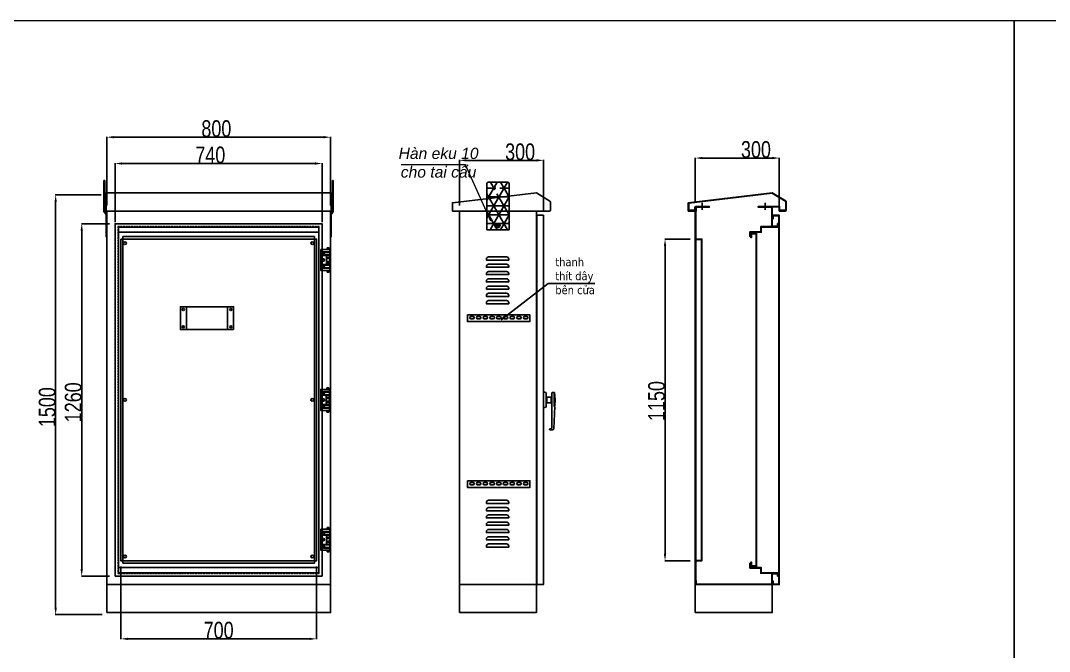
# Model space of a CAD drawing. Header units: inches. Extents: x 21 to 136330, y 8 to 58290.
# Drawn here: x 29515 to 33193, y 13659 to 15914 of the extents above; entities that cross this region are included whole.
import ezdxf
from ezdxf.enums import TextEntityAlignment as Align

# ---------------------------------------------------------------- set-up
doc = ezdxf.new("R2010")
doc.units = ezdxf.units.IN
doc.header["$MEASUREMENT"] = 0
doc.linetypes.add('EPL_DASH', pattern=[1, 0.5, -0.5])
doc.linetypes.add('HIDDEN', pattern=[9.525, 6.35, -3.175])
for name, color, linetype, lineweight in [('0 TĂNG CỨNG', 7, 'Continuous', 15), ('@.0.DM. NÉT ĐỨT', 8, 'HIDDEN', 9), ('ME-DIM', 8, 'Continuous', 13)]:
    doc.layers.add(name, color=color, linetype=linetype, lineweight=lineweight)
for name, color, linetype, transparency in [('@.0.DM. KÍCH THƯỚC', 8, 'Continuous', 0.2), ('@.0.DM. KÍCH THƯỚC @ 1', 8, 'Continuous', 0.2), ('@.DM. KÍCH THƯỚC', 8, 'Continuous', 0.2), ('@.DM. KÍCH THƯỚC @ 1', 8, 'Continuous', 0.2)]:
    doc.layers.add(name, color=color, linetype=linetype, transparency=transparency)
for name, color, linetype in [('@.0.DM. NÉT CHÍNH', 7, 'Continuous'), ('DIM', 96, 'Continuous'), ('equipments-cont.', 140, 'Continuous'), ('Text', 4, 'Continuous')]:
    doc.layers.add(name, color=color, linetype=linetype)
doc.styles.add('ARIAL', font='arial.ttf')
doc.styles.add('Note Text (ISO)', font='tahoma.ttf')
doc.styles.add('roman', font='roman.shx', dxfattribs={"width": 0.8})
doc.styles.add('Tahoma (Input Text)', font='tahoma.ttf')
doc.styles.add('TEXT-ELECTRICAL', font='')
doc.styles.get('TEXT-ELECTRICAL').set_extended_font_data('.VnArial NarrowH')
doc.dimstyles.new('Kích thước Duy Mạnh', dxfattribs={"dimtxt": 30, "dimasz": 25, "dimexe": 1.25, "dimexo": 20, "dimtad": 1, "dimdec": 1, "dimtxsty": 'roman', "dimcen": 2.5, "dimclrd": 8, "dimclre": 8, "dimclrt": 2, "dimadec": 0, "dimazin": 0, "dimtfac": 1, "dimtdec": 1, "dimtix": 1, "dimtmove": 0, "dimatfit": 3, "dimfxl": 1, "dimtfillclr": 1, "dimarcsym": 0})
doc.dimstyles.new('ME DIM 1-20', dxfattribs={"dimscale": 20, "dimtxt": 2, "dimasz": 1, "dimexe": 0.5, "dimexo": 0.5, "dimgap": 0.5, "dimtad": 1, "dimdec": 0, "dimzin": 0, "dimdsep": 46, "dimtxsty": 'TEXT-ELECTRICAL', "dimblk": 'OBLIQUE', "dimcen": 0, "dimdle": 0.5, "dimclrd": 256, "dimclre": 256, "dimclrt": 256, "dimadec": 0, "dimazin": 0, "dimtfac": 1, "dimtdec": 0, "dimtix": 1, "dimtofl": 0, "dimtmove": 0, "dimatfit": 3, "dimfxl": 1, "dimtolj": 1, "dimtzin": 0, "dimlwd": -1, "dimlwe": -1, "dimarcsym": 0})

# ---------------------------------------------------------------- blocks, each defined once
blk = doc.blocks.new('KHUNG KT1')
at = {"color": 7}
blk.add_lwpolyline([(0, 0), (7128, 0), (7128, -5040), (0, -5040)], close=True, dxfattribs=at)
at = {"color": 1, "style": 'Tahoma (Input Text)', "flags": 8}
for tag, p in [('#01', (328.9, -4851.1)), ('#03', (1514.7, -4846.3)), ('#05', (2819, -4851.1)), ('#07', (4424, -4851.1)), ('#09', (5172.9, -4851.1)), ('#02', (189.8, -4995.1)), ('#04', (1755.3, -4995.1)), ('#06', (2727.8, -4995.1)), ('#08', (4382.7, -4995.1)), ('#10', (5172.9, -4995.1))]:
    blk.add_attdef(tag, p, '', height=60, dxfattribs=at)
blk.add_attdef('#11', text='', height=60, dxfattribs=at).set_placement((6996, -4961.6), align=Align.CENTER)
at = {"layer": '0 TĂNG CỨNG', "color": 1, "style": 'ARIAL'}
blk.add_attdef('#12', (852.8, -4987.6), '', height=60, dxfattribs=at)
blk = doc.blocks.new('*D1219')
at = {"layer": '@.DM. KÍCH THƯỚC', "color": 8, "lineweight": -2, "transparency": 16777216}
for p, q in [((29832.8, 15188), (29731.9, 15188)), ((29832.8, 13928.2), (29731.9, 13928.2))]:
    blk.add_line(p, q, dxfattribs=at)
at = {"layer": '@.DM. KÍCH THƯỚC', "lineweight": -2, "transparency": 16777216}
blk.add_line((29733.1, 13953.2), (29733.1, 15163), dxfattribs=at)
at = {"layer": '@.DM. KÍCH THƯỚC', "transparency": 16777216}
for points in [[(29729, 15163), (29737.3, 15163), (29733.1, 15188)], [(29729, 13953.2), (29737.3, 13953.2), (29733.1, 13928.2)]]:
    blk.add_solid(points, dxfattribs=at)
at = {"layer": 'Defpoints', "color": 0, "transparency": 16777216}
for p in [(29733.1, 15188), (29852.8, 15188), (29852.8, 13928.2)]:
    blk.add_point(p, dxfattribs=at)
at = {"layer": '@.DM. KÍCH THƯỚC', "color": 2, "transparency": 16777216, "insert": (29672.5, 14478.1), "char_height": 60, "attachment_point": 1, "rotation": 90, "style": 'roman'}
blk.add_mtext('1260', dxfattribs=at)
blk = doc.blocks.new('*D1220')
at = {"layer": '@.DM. KÍCH THƯỚC', "color": 8, "lineweight": -2, "transparency": 16777216}
for p, q in [((29852.8, 15193.1), (29852.8, 15404.3)), ((30592.7, 15193.1), (30592.7, 15404.3))]:
    blk.add_line(p, q, dxfattribs=at)
at = {"layer": '@.DM. KÍCH THƯỚC', "lineweight": -2, "transparency": 16777216}
blk.add_line((29877.8, 15403.1), (30567.7, 15403.1), dxfattribs=at)
at = {"layer": '@.DM. KÍCH THƯỚC', "transparency": 16777216}
for points in [[(29877.8, 15407.2), (29877.8, 15398.9), (29852.8, 15403.1)], [(30567.7, 15407.2), (30567.7, 15398.9), (30592.7, 15403.1)]]:
    blk.add_solid(points, dxfattribs=at)
at = {"layer": 'Defpoints', "color": 0, "transparency": 16777216}
for p in [(30592.7, 15403.1), (29852.8, 15173.1), (30592.7, 15173.1)]:
    blk.add_point(p, dxfattribs=at)
at = {"layer": '@.DM. KÍCH THƯỚC', "color": 2, "transparency": 16777216, "insert": (30139.4, 15463.7), "char_height": 60, "attachment_point": 1, "style": 'roman'}
blk.add_mtext('740', dxfattribs=at)
blk = doc.blocks.new('*D1224')
at = {"layer": '@.DM. KÍCH THƯỚC', "color": 8, "lineweight": -2, "transparency": 16777216}
for p, q in [((29803.3, 15290.6), (29638.8, 15290.6)), ((29805.8, 13790.8), (29638.8, 13790.8))]:
    blk.add_line(p, q, dxfattribs=at)
at = {"layer": '@.DM. KÍCH THƯỚC', "lineweight": -2, "transparency": 16777216}
blk.add_line((29640, 15265.6), (29640, 13815.8), dxfattribs=at)
at = {"layer": '@.DM. KÍCH THƯỚC', "transparency": 16777216}
for points in [[(29635.8, 15265.6), (29644.2, 15265.6), (29640, 15290.6)], [(29635.8, 13815.8), (29644.2, 13815.8), (29640, 13790.8)]]:
    blk.add_solid(points, dxfattribs=at)
at = {"layer": 'Defpoints', "color": 0, "transparency": 16777216}
for p in [(29823.3, 15290.6), (29640, 13790.8), (29825.8, 13790.8)]:
    blk.add_point(p, dxfattribs=at)
at = {"layer": '@.DM. KÍCH THƯỚC', "color": 2, "transparency": 16777216, "insert": (29579.4, 14460.7), "char_height": 60, "attachment_point": 1, "rotation": 90, "style": 'roman'}
blk.add_mtext('1500', dxfattribs=at)
blk = doc.blocks.new('*D1225')
at = {"layer": '@.DM. KÍCH THƯỚC', "color": 8, "lineweight": -2, "transparency": 16777216}
for p, q in [((29822.8, 15253), (29822.8, 15498.5)), ((30622.8, 15253), (30622.8, 15498.5))]:
    blk.add_line(p, q, dxfattribs=at)
at = {"layer": '@.DM. KÍCH THƯỚC', "lineweight": -2, "transparency": 16777216}
blk.add_line((29847.8, 15497.2), (30597.8, 15497.2), dxfattribs=at)
at = {"layer": '@.DM. KÍCH THƯỚC', "transparency": 16777216}
for points in [[(29847.8, 15501.4), (29847.8, 15493), (29822.8, 15497.2)], [(30597.8, 15501.4), (30597.8, 15493), (30622.8, 15497.2)]]:
    blk.add_solid(points, dxfattribs=at)
at = {"layer": 'Defpoints', "color": 0, "transparency": 16777216}
for p in [(30622.8, 15497.2), (29822.8, 15233), (30622.8, 15233)]:
    blk.add_point(p, dxfattribs=at)
at = {"layer": '@.DM. KÍCH THƯỚC', "color": 2, "transparency": 16777216, "insert": (30161, 15557.8), "char_height": 60, "attachment_point": 1, "style": 'roman'}
blk.add_mtext('800', dxfattribs=at)
blk = doc.blocks.new('*D1226')
at = {"layer": '@.DM. KÍCH THƯỚC', "color": 8, "lineweight": -2, "transparency": 16777216}
for p, q in [((31908.6, 15133.1), (31817.7, 15133.1)), ((31908.6, 13983.1), (31817.7, 13983.1))]:
    blk.add_line(p, q, dxfattribs=at)
at = {"layer": '@.DM. KÍCH THƯỚC', "lineweight": -2, "transparency": 16777216}
blk.add_line((31818.9, 15108.1), (31818.9, 14008.1), dxfattribs=at)
at = {"layer": '@.DM. KÍCH THƯỚC', "transparency": 16777216}
for points in [[(31814.7, 15108.1), (31823.1, 15108.1), (31818.9, 15133.1)], [(31814.7, 14008.1), (31823.1, 14008.1), (31818.9, 13983.1)]]:
    blk.add_solid(points, dxfattribs=at)
at = {"layer": 'Defpoints', "color": 0, "transparency": 16777216}
for p in [(31928.6, 15133.1), (31818.9, 13983.1), (31928.6, 13983.1)]:
    blk.add_point(p, dxfattribs=at)
at = {"layer": '@.DM. KÍCH THƯỚC', "color": 2, "transparency": 16777216, "insert": (31758.3, 14482.7), "char_height": 60, "attachment_point": 1, "rotation": 90, "style": 'roman'}
blk.add_mtext('1150', dxfattribs=at)
blk = doc.blocks.new('*D1227')
at = {"layer": '@.DM. KÍCH THƯỚC', "color": 8, "lineweight": -2, "transparency": 16777216}
for p, q in [((31927.1, 15266.6), (31927.1, 15423.9)), ((32227.1, 15235.1), (32227.1, 15423.9))]:
    blk.add_line(p, q, dxfattribs=at)
at = {"layer": '@.DM. KÍCH THƯỚC', "lineweight": -2, "transparency": 16777216}
blk.add_line((31952.1, 15422.6), (32202.1, 15422.6), dxfattribs=at)
at = {"layer": '@.DM. KÍCH THƯỚC', "transparency": 16777216}
for points in [[(31952.1, 15426.8), (31952.1, 15418.4), (31927.1, 15422.6)], [(32202.1, 15426.8), (32202.1, 15418.4), (32227.1, 15422.6)]]:
    blk.add_solid(points, dxfattribs=at)
at = {"layer": 'Defpoints', "color": 0, "transparency": 16777216}
for p in [(32227.1, 15422.6), (31927.1, 15246.6), (32227.1, 15215.1)]:
    blk.add_point(p, dxfattribs=at)
at = {"layer": '@.DM. KÍCH THƯỚC', "color": 2, "transparency": 16777216, "insert": (32090.4, 15483.2), "char_height": 60, "attachment_point": 1, "style": 'roman'}
blk.add_mtext('300', dxfattribs=at)
blk = doc.blocks.new('*D1228')
at = {"layer": '@.DM. KÍCH THƯỚC', "color": 8, "lineweight": -2, "transparency": 16777216}
for p, q in [((31083.8, 15253.1), (31083.8, 15415.7)), ((31383.8, 15235.1), (31383.8, 15415.7))]:
    blk.add_line(p, q, dxfattribs=at)
at = {"layer": '@.DM. KÍCH THƯỚC', "lineweight": -2, "transparency": 16777216}
blk.add_line((31108.8, 15414.4), (31358.8, 15414.4), dxfattribs=at)
at = {"layer": '@.DM. KÍCH THƯỚC', "transparency": 16777216}
for points in [[(31108.8, 15418.6), (31108.8, 15410.2), (31083.8, 15414.4)], [(31358.8, 15418.6), (31358.8, 15410.2), (31383.8, 15414.4)]]:
    blk.add_solid(points, dxfattribs=at)
at = {"layer": 'Defpoints', "color": 0, "transparency": 16777216}
for p in [(31383.8, 15414.4), (31083.8, 15233.1), (31383.8, 15215.1)]:
    blk.add_point(p, dxfattribs=at)
at = {"layer": '@.DM. KÍCH THƯỚC', "color": 2, "transparency": 16777216, "insert": (31247.1, 15475), "char_height": 60, "attachment_point": 1, "style": 'roman'}
blk.add_mtext('300', dxfattribs=at)
blk = doc.blocks.new('*D1258')
at = {"layer": '@.DM. KÍCH THƯỚC', "color": 8, "lineweight": -2, "transparency": 16777216}
for p, q in [((29872.8, 13963.1), (29872.8, 13702.7)), ((30572.8, 13963.1), (30572.8, 13702.7))]:
    blk.add_line(p, q, dxfattribs=at)
at = {"layer": '@.DM. KÍCH THƯỚC', "lineweight": -2, "transparency": 16777216}
blk.add_line((29897.8, 13704), (30547.8, 13704), dxfattribs=at)
at = {"layer": '@.DM. KÍCH THƯỚC', "transparency": 16777216}
for points in [[(29897.8, 13708.1), (29897.8, 13699.8), (29872.8, 13704)], [(30547.8, 13708.1), (30547.8, 13699.8), (30572.8, 13704)]]:
    blk.add_solid(points, dxfattribs=at)
at = {"layer": 'Defpoints', "color": 0, "transparency": 16777216}
for p in [(29872.8, 13983.1), (30572.8, 13983.1), (30572.8, 13704)]:
    blk.add_point(p, dxfattribs=at)
at = {"layer": '@.DM. KÍCH THƯỚC', "color": 2, "transparency": 16777216, "insert": (30222.8, 13734.6), "char_height": 60, "attachment_point": 5, "style": 'roman'}
blk.add_mtext('700', dxfattribs=at)
blk = doc.blocks.new('HL011-1-6')
at = {"color": 8}
for p, q in [((29.5, 81), (22.5, 81)), ((22.5, 81), (22.5, 78)), ((23.5, 78), (22.5, 78)), ((23.5, 75), (22.5, 75)), ((23.5, 75), (23.5, 78)), ((29.5, 78), (28.5, 78)), ((28.5, 75), (28.5, 78)), ((28.5, 75), (29.5, 75)), ((29.5, 78), (29.5, 81)), ((11, 56), (11, 54)), ((11, 56), (32, 56)), ((20, 54), (20, 21)), ((20, 47), (32, 47)), ((32, 42.5), (20, 42.5)), ((22.5, 56), (22.5, 54)), ((23.1, 47), (24, 44)), ((24, 44), (28, 44)), ((28.9, 47), (28, 44)), ((29.5, 54), (29.5, 56)), ((11, 21), (11, 19)), ((11, 19), (32, 19)), ((32, 32.5), (20, 32.5)), ((20, 28), (32, 28)), ((22.5, 19), (22.5, 21)), ((23.5, 0), (22.5, 0)), ((23.1, 28), (24, 31)), ((23.5, 0), (23.5, -3)), ((24, 31), (28, 31)), ((28.9, 28), (28, 31)), ((28.5, 0), (28.5, -3)), ((28.5, 0), (29.5, 0)), ((29.5, 21), (29.5, 19)), ((22.5, -6), (22.5, -3)), ((23.5, -3), (22.5, -3)), ((29.5, -6), (22.5, -6)), ((29.5, -3), (28.5, -3)), ((29.5, -3), (29.5, -6))]:
    blk.add_line(p, q, dxfattribs=at)
for points in [[(32, 19), (32, 0), (0, 0), (0, 75), (32, 75), (32, 56)], [(32, 28), (32, 21), (3, 21), (3, 54), (32, 54), (32, 47)], [(32, 42.5), (32, 32.5)]]:
    blk.add_lwpolyline(points, dxfattribs=at)
for points in [[(10, 67), (32, 67), (32, 65), (10, 65)], [(10, 8), (32, 8), (32, 10), (10, 10)]]:
    blk.add_lwpolyline(points, close=True, dxfattribs=at)
for centre in [(5.5, 62.5), (5.5, 37.5), (5.5, 12.5)]:
    blk.add_circle(centre, 3, dxfattribs=at)
blk = doc.blocks.new('Tai cau - 1')
h = blk.add_hatch(color=8)
h.paths.add_polyline_path([(-7.5, 200), (-10, 200), (-10, 182.5), (-7.5, 182.5)])
h.paths.add_polyline_path([(-7.5, 157.5), (-10, 157.5), (-10, 89.6), (-2.5, 79.6), (-2.5, 0), (0, 0), (0, 80), (-7.5, 90.4)])
at = {"color": 8}
for p, q in [((-10, 200), (-7.5, 200)), ((-10, 89.6), (-10, 200)), ((-7.5, 200), (-7.5, 90.4)), ((-2.5, 79.6), (-10, 89.6))]:
    blk.add_line(p, q, dxfattribs=at)
at = {"color": 2}
blk.add_lwpolyline([(-10, 182.5), (-7.5, 182.5), (-7.5, 157.5), (-10, 157.5)], close=True, dxfattribs=at)
at = {"color": 8}
blk.add_lwpolyline([(-7.5, 90.4), (0, 80), (0, 0), (-2.5, 0), (-2.5, 79.6)], dxfattribs=at)
blk = doc.blocks.new('TV-HTS4')
at = {"layer": 'equipments-cont.'}
for p, q in [((12, 10), (10, 12)), ((12, 10), (28, 10)), ((12, 10), (12, -10)), ((28, 10), (30, 12)), ((28, 10), (28, -10)), ((40, 26.4), (32, 26.4)), ((39, -21), (39, 26.4)), ((42, 0), (40, 26.4)), ((42, 0), (41.1, -21)), ((12, -10), (10, -12)), ((12, -10), (28, -10)), ((28, -10), (30, -12)), ((40.9, -24), (37.1, -102.1)), ((39, -23.5), (39, -21)), ((40.4, -23.5), (39, -23.5)), ((40.6, -21.5), (39.5, -21.5)), ((22.5, -104.3), (22.5, -106)), ((28, -102.4), (23.3, -103.3)), ((32.1, -107), (23.5, -107))]:
    blk.add_line(p, q, dxfattribs=at)
blk.add_lwpolyline([(0, 28.5), (8.5, 26.4, -0.344151), (10, 24.4), (10, -24.4, -0.344151), (8.5, -26.4), (0, -28.5)], format="xyb", close=True, dxfattribs=at)
blk.add_lwpolyline([(30, 24.4), (30, -100)], dxfattribs=at)
for centre, radius, start, end in [((32, 24.4), 2, 90, 180), ((39.5, -21), 0.5, 180, 270), ((40.4, -24), 0.5, 357.4899, 90), ((40.6, -21), 0.5, 270, 357.4899), ((23.5, -104.3), 1, 101.3099, 180), ((23.5, -106), 1, 180, 270), ((27.5, -100), 2.5, 281.3099, 0), ((32.1, -102), 5, 270, 358.5193)]:
    blk.add_arc(centre, radius, start, end, dxfattribs=at)
blk = doc.blocks.new('bl10')
h = blk.add_hatch()
h.set_pattern_fill('ANGLE', color=256, scale=0.5, style=0)
h.set_pattern_definition([(0, (-95209.8878, -16108.5042), (0, 3.4925), [2.54, -0.9525]), (90, (-95209.8878, -16108.5042), (-3.4925, 2e-16), [2.54, -0.9525])])
edge = h.paths.add_edge_path(flags=16)
edge.add_arc((0, 7.4), 5, 0, 360)
h.paths.add_polyline_path([(-4.2, 14.7), (-8.5, 7.4), (-4.2, 0), (4.2, 0), (8.5, 7.4), (4.2, 14.7)])
h = blk.add_hatch()
h.set_pattern_fill('DOTS', color=256, style=0)
h.set_pattern_definition([(0, (-95209.8878, -16108.5042), (0.79375, 1.5875), [0, -1.5875])])
edge = h.paths.add_edge_path()
edge.add_arc((0, 7.4), 5, 0, 360)
at = {"color": 252}
for p, q in [((-0.5, 7.4), (0.5, 7.4)), ((0, 6.9), (0, 7.9))]:
    blk.add_line(p, q, dxfattribs=at)
blk.add_lwpolyline([(-4.2, 14.7), (-8.5, 7.4), (-4.2, 0), (4.2, 0), (8.5, 7.4), (4.2, 14.7)], close=True)
blk.add_circle((0, 7.4), 5)
blk = doc.blocks.new('_Oblique')
at = {"color": 0, "linetype": 'ByBlock', "lineweight": -2}
blk.add_line((-0.5, -0.5), (0.5, 0.5), dxfattribs=at)
blk = doc.blocks.new('*U68')
blk.add_circle((-11.5, 10), 1.5)
at = {"layer": '@.0.DM. NÉT CHÍNH'}
for p, q in [((-3, 82), (-21.5, 82)), ((-21.5, 82), (-21.5, 0)), ((-3, 82), (0, 82)), ((0, 0), (0, 82)), ((1.5, 82), (0, 82)), ((145.7, 82), (1.5, 82)), ((145.7, 82), (147.2, 82)), ((147.2, 82), (147.2, 0)), ((147.2, 82), (150.2, 82)), ((168.7, 82), (150.2, 82)), ((168.7, 0), (168.7, 82)), ((-21.5, 0), (-3, 0)), ((1.5, 0), (145.7, 0)), ((145.7, 0), (147.2, 0)), ((150.2, 0), (147.2, 0)), ((150.2, 0), (168.7, 0))]:
    blk.add_line(p, q, dxfattribs=at)
at = {"layer": '@.0.DM. NÉT CHÍNH', "color": 8}
for p, q in [((0, 82), (0, 0)), ((147.2, 0), (147.2, 82))]:
    blk.add_line(p, q, dxfattribs=at)
at = {"layer": '@.0.DM. NÉT CHÍNH'}
for points in [[(168.7, 0), (168.7, 82), (-21.5, 82), (-21.5, 0)], [(147.2, 0), (147.2, 82), (0, 82), (0, 0)]]:
    blk.add_lwpolyline(points, close=True, dxfattribs=at)
for centre in [(-11.5, 72), (158.7, 72), (-11.5, 10), (158.7, 10)]:
    blk.add_circle(centre, 4, dxfattribs=at)
blk = doc.blocks.new('A$C7B5F0327')
at = {"color": 253}
for p, q in [((4, 8), (12, 8)), ((4, 0), (12, 0))]:
    blk.add_line(p, q, dxfattribs=at)
for centre, start, end in [((4, 4), 90, 270), ((12, 4), 270, 90)]:
    blk.add_arc(centre, 4, start, end, dxfattribs=at)
blk = doc.blocks.new('*U365')
at = {"layer": 'DIM', "color": 7, "linetype": 'EPL_DASH', "xscale": -1}
blk.add_blockref('A$C7B5F0327', (8, -4), dxfattribs=at)
blk = doc.blocks.new('*U366')
at = {"layer": '@.DM. KÍCH THƯỚC', "color": 0, "linetype": 'ByBlock', "lineweight": -2, "transparency": 16777216}
for p in [(0, 0), (24, 0), (48, 0), (72, 0), (96, 0), (120, 0), (144, 0), (168, 0), (192, 0)]:
    blk.add_blockref('*U365', p, dxfattribs=at)
blk = doc.blocks.new('*U367')
at = {"layer": 'DIM', "color": 7, "linetype": 'EPL_DASH', "xscale": -1}
blk.add_blockref('A$C7B5F0327', (8, -4), dxfattribs=at)
blk = doc.blocks.new('*U368')
at = {"layer": '@.DM. KÍCH THƯỚC', "color": 0, "linetype": 'ByBlock', "lineweight": -2, "transparency": 16777216}
for p in [(0, 0), (24, 0), (48, 0), (72, 0), (96, 0), (120, 0), (144, 0), (168, 0), (192, 0)]:
    blk.add_blockref('*U367', p, dxfattribs=at)

msp = doc.modelspace()

# ---------------------------------------------------------------- hatches: boundary and pattern name
h = msp.add_hatch()
h.set_pattern_fill('NET3', color=252, scale=10, style=0)
h.set_pattern_definition([(0, (-64004.212, -940.803), (0, 31.75), []), (60, (-64004.212, -940.803), (-27.496307, 15.875), []), (120, (-64004.212, -940.803), (-27.496307, -15.875), [])])
edge = h.paths.add_edge_path()
edge.add_line((31181.3418, 15166.6131), (31261.3418, 15166.6131))
edge.add_line((31261.3418, 15166.6131), (31261.3418, 15331.0802))
edge.add_arc((31256.3418, 15331.0802), 5, 0, 90)
edge.add_line((31256.3418, 15336.0802), (31186.3418, 15336.0802))
edge.add_arc((31186.3418, 15331.0802), 5, 90, 180)
edge.add_line((31181.3418, 15331.0802), (31181.3418, 15166.6131))
edge = h.paths.add_edge_path(flags=16)
edge.add_arc((31221.3418, 15306.0802), 11.5, 0, 360)
h.paths.add_polyline_path([(31217.0918, 15188.9743), (31212.8418, 15181.6131), (31217.0918, 15174.2519), (31225.5918, 15174.2519), (31229.8418, 15181.6131), (31225.5918, 15188.9743)], flags=16)
edge = h.paths.add_edge_path(flags=0)
edge.add_arc((31221.3418, 15181.6131), 5, 0, 360)
edge = h.paths.add_edge_path(flags=0)
edge.add_line((31221.3418, 15181.1131), (31221.3418, 15182.1131))
edge = h.paths.add_edge_path(flags=0)
edge.add_line((31220.8418, 15181.6131), (31221.8418, 15181.6131))

# ---------------------------------------------------------------- linework, layer by layer
at = {"color": 252}
msp.add_lwpolyline([(31181.3418, 15166.6131), (31261.3418, 15166.6131), (31261.3418, 15331.0802, 0.414213562), (31256.3418, 15336.0802), (31186.3418, 15336.0802, 0.414213562), (31181.3418, 15331.0802)], format="xyb", close=True, dxfattribs=at)
at = {"layer": '@.0.DM. NÉT CHÍNH'}
for p, q in [((31952.1272, 15237.3626), (31952.1272, 15262.365)), ((32177.1272, 15237.3626), (32177.1272, 15262.365)), ((32225.6272, 13998.1131), (32225.6272, 13999.6131))]:
    msp.add_line(p, q, dxfattribs=at)
for points in [[(29820.25, 15233.0498), (30625.25, 15233.0498), (30625.25, 15297.9901), (29820.25, 15297.9901)], [(29822.75, 13898.1131), (30622.75, 13898.1131), (30622.75, 15233.0498), (29822.75, 15233.0498)], [(31083.8418, 13898.1131), (31358.8418, 13898.1131), (31358.8418, 15233.0553), (31083.8418, 15233.0553)], [(31928.6272, 13898.1131), (31928.6272, 15246.6131), (31927.1272, 15246.6131), (31927.1272, 13898.1131)], [(31360.3418, 13898.1131), (31383.8418, 13898.1131), (31383.8418, 15218.1131), (31360.3418, 15218.1131)], [(32225.6272, 15216.6131), (32225.6272, 13899.6131), (32205.1272, 13899.6131), (32205.1272, 13911.1131), (32203.6272, 13911.1131), (32203.6272, 13898.1131), (32227.1272, 13898.1131), (32227.1272, 15218.1131), (32203.6272, 15218.1131), (32203.6272, 15205.1131), (32205.1272, 15205.1131), (32205.1272, 15216.6131)], [(29852.75, 13928.1131), (30592.75, 13928.1131), (30592.75, 15188.0498), (29852.75, 15188.0498)], [(29864.75, 13940.1131), (30580.75, 13940.1131), (30580.75, 15176.0498), (29864.75, 15176.0498)], [(29864.75, 13958.6131), (30580.75, 13958.6131), (30580.75, 15157.6131), (29864.75, 15157.6131)], [(32124.1272, 15142.1131), (32124.1272, 15157.6131), (32162.6272, 15157.6131), (32162.6272, 15176.1131), (32222.6272, 15176.1131), (32222.6272, 15188.1131), (32221.1272, 15188.1131), (32221.1272, 15177.6131), (32161.1272, 15177.6131), (32161.1272, 15159.1131), (32122.6272, 15159.1131), (32122.6272, 15142.1131)], [(29880.25, 13974.1131), (30565.25, 13974.1131), (30565.25, 15142.1131), (29880.25, 15142.1131)], [(31928.6272, 15133.1131), (31928.6272, 15131.6131), (31949.1272, 15131.6131), (31949.1272, 13984.6131), (31928.6272, 13984.6131), (31928.6272, 13983.1131), (31950.6272, 13983.1131), (31950.6272, 15133.1131)], [(32144.6272, 15151.6131), (32144.6272, 13964.6131), (32127.6272, 13964.6131), (32127.6272, 13978.1131), (32126.1272, 13978.1131), (32126.1272, 13963.1131), (32146.1272, 13963.1131), (32146.1272, 15153.1131), (32126.1272, 15153.1131), (32126.1272, 15138.1131), (32127.6272, 15138.1131), (32127.6272, 15151.6131)], [(32122.6272, 13974.1131), (32122.6272, 13957.1131), (32161.1272, 13957.1131), (32161.1272, 13938.6131), (32221.1272, 13938.6131), (32221.1272, 13928.1131), (32222.6272, 13928.1131), (32222.6272, 13940.1131), (32162.6272, 13940.1131), (32162.6272, 13958.6131), (32124.1272, 13958.6131), (32124.1272, 13974.1131)], [(31930.6272, 13913.1131), (31929.1272, 13913.1131), (31929.1272, 13898.1131), (32202.1272, 13898.1131), (32202.1272, 13936.6131), (32220.6272, 13936.6131), (32220.6272, 13938.1131), (32200.6272, 13938.1131), (32200.6272, 13899.6131), (31930.6272, 13899.6131)], [(29822.75, 13798.1131), (30622.75, 13798.1131), (30622.75, 13898.1131), (29822.75, 13898.1131)], [(31083.8418, 13798.1131), (31358.8418, 13798.1131), (31358.8418, 13898.1131), (31083.8418, 13898.1131)], [(31927.1272, 13798.1131), (32202.1272, 13798.1131), (32202.1272, 13898.1131), (31927.1272, 13898.1131)]]:
    msp.add_lwpolyline(points, close=True, dxfattribs=at)
for points in [[(31060.3418, 15233.1131), (31383.8407, 15233.0521), (31405.8407, 15233.0498, 0.414213562), (31408.841, 15236.0495), (31408.8442, 15266.3509, 0.263446003), (31407.388, 15268.9236), (31358.8473, 15298.0552), (31058.8418, 15263.1131), (31058.8418, 15233.1131)], [(31925.6272, 15246.6131), (31925.6272, 15237.6131, -0.414213562), (31924.1272, 15236.1131), (31907.1272, 15236.1131), (31907.1272, 15234.6131), (31924.1272, 15234.6131, 0.414213562), (31927.1272, 15237.6131), (31927.1272, 15246.6131, -0.414213562), (31928.6272, 15248.1131), (31977.1272, 15248.1131), (31977.1272, 15249.6131), (31928.6272, 15249.6131, 0.414213562)], [(31930.6272, 15245.1131, -0.414213562), (31932.1272, 15246.6131), (31977.1272, 15246.6131), (31977.1272, 15248.1131), (31932.1272, 15248.1131, 0.414213562), (31929.1272, 15245.1131), (31929.1272, 15233.1131), (31930.6272, 15233.1131)], [(32230.1272, 15234.6131), (32247.1272, 15234.6131), (32247.1272, 15236.1131), (32230.1272, 15236.1131, -0.414213562), (32228.6272, 15237.6131), (32228.6272, 15249.6131), (32152.1272, 15249.6131), (32152.1272, 15248.1131), (32227.1272, 15248.1131), (32227.1272, 15237.6131, 0.414213562)], [(32200.6272, 15245.1131), (32200.6272, 15178.1131), (32220.6272, 15178.1131), (32220.6272, 15179.6131), (32202.1272, 15179.6131), (32202.1272, 15245.1131, 0.414213562), (32199.1272, 15248.1131), (32152.1272, 15248.1131), (32152.1272, 15246.6131), (32199.1272, 15246.6131, -0.414213562)]]:
    msp.add_lwpolyline(points, format="xyb", close=True, dxfattribs=at)
for points in [[(31905.1272, 15233.1131), (31927.1272, 15233.1131), (31927.1272, 15234.6131), (31903.6272, 15234.6131), (31903.6272, 15261.7251), (32201.7714, 15296.5226), (32250.6297, 15267.2004), (32250.6265, 15236.0497, -0.414213562), (32249.1263, 15234.5498), (32227.1263, 15234.5521), (32227.1262, 15233.0521), (32249.1262, 15233.0498, 0.414213562), (32252.1265, 15236.0495), (32252.1298, 15268.0495), (32202.1327, 15298.0552), (31902.1272, 15263.1131), (31902.1272, 15233.1133), (31927.1272, 15233.1101)], [(30592.75, 15087.1131), (30597.25, 15087.1131, -1), (30597.25, 15079.1131), (30592.75, 15079.1131)], [(30592.75, 15062.1131), (30597.25, 15062.1131, -1), (30597.25, 15054.1131), (30592.75, 15054.1131)], [(30592.75, 15037.1131), (30597.25, 15037.1131, -1), (30597.25, 15029.1131), (30592.75, 15029.1131)], [(30592.75, 14587.1131), (30597.25, 14587.1131, -1), (30597.25, 14579.1131), (30592.75, 14579.1131)], [(30592.75, 14562.1131), (30597.25, 14562.1131, -1), (30597.25, 14554.1131), (30592.75, 14554.1131)], [(30592.75, 14537.1131), (30597.25, 14537.1131, -1), (30597.25, 14529.1131), (30592.75, 14529.1131)], [(30592.75, 14087.1131), (30597.25, 14087.1131, -1), (30597.25, 14079.1131), (30592.75, 14079.1131)], [(30592.75, 14062.1131), (30597.25, 14062.1131, -1), (30597.25, 14054.1131), (30592.75, 14054.1131)], [(30592.75, 14037.1131), (30597.25, 14037.1131, -1), (30597.25, 14029.1131), (30592.75, 14029.1131)]]:
    msp.add_lwpolyline(points, format="xyb", dxfattribs=at)
at = {"layer": '@.0.DM. NÉT CHÍNH', "color": 6}
msp.add_lwpolyline([(29872.75, 15133.1131), (30572.75, 15133.1131), (30572.75, 13983.1131), (29872.75, 13983.1131)], close=True, dxfattribs=at)
at = {"layer": '@.0.DM. NÉT CHÍNH', "color": 2}
for points in [[(31252.0383, 15069.1131), (31188.0383, 15069.1131, 0.414213562), (31180.0383, 15061.1131), (31180.0383, 15058.1131), (31260.0383, 15058.1131), (31260.0383, 15061.1131, 0.414213562)], [(31252.0383, 15043.1131), (31188.0383, 15043.1131, 0.414213562), (31180.0383, 15035.1131), (31180.0383, 15032.1131), (31260.0383, 15032.1131), (31260.0383, 15035.1131, 0.414213562)], [(31252.0383, 15017.1131), (31188.0383, 15017.1131, 0.414213562), (31180.0383, 15009.1131), (31180.0383, 15006.1131), (31260.0383, 15006.1131), (31260.0383, 15009.1131, 0.414213562)], [(31252.0383, 14991.1131), (31188.0383, 14991.1131, 0.414213562), (31180.0383, 14983.1131), (31180.0383, 14980.1131), (31260.0383, 14980.1131), (31260.0383, 14983.1131, 0.414213562)], [(31252.0383, 14965.1131), (31188.0383, 14965.1131, 0.414213562), (31180.0383, 14957.1131), (31180.0383, 14954.1131), (31260.0383, 14954.1131), (31260.0383, 14957.1131, 0.414213562)], [(31252.0383, 14939.1131), (31188.0383, 14939.1131, 0.414213562), (31180.0383, 14931.1131), (31180.0383, 14928.1131), (31260.0383, 14928.1131), (31260.0383, 14931.1131, 0.414213562)], [(31252.0383, 14913.1131), (31188.0383, 14913.1131, 0.414213562), (31180.0383, 14905.1131), (31180.0383, 14902.1131), (31260.0383, 14902.1131), (31260.0383, 14905.1131, 0.414213562)], [(31252.0383, 14199.1131), (31188.0383, 14199.1131, 0.414213562), (31180.0383, 14191.1131), (31180.0383, 14188.1131), (31260.0383, 14188.1131), (31260.0383, 14191.1131, 0.414213562)], [(31252.0383, 14173.1131), (31188.0383, 14173.1131, 0.414213562), (31180.0383, 14165.1131), (31180.0383, 14162.1131), (31260.0383, 14162.1131), (31260.0383, 14165.1131, 0.414213562)], [(31252.0383, 14147.1131), (31188.0383, 14147.1131, 0.414213562), (31180.0383, 14139.1131), (31180.0383, 14136.1131), (31260.0383, 14136.1131), (31260.0383, 14139.1131, 0.414213562)], [(31252.0383, 14121.1131), (31188.0383, 14121.1131, 0.414213562), (31180.0383, 14113.1131), (31180.0383, 14110.1131), (31260.0383, 14110.1131), (31260.0383, 14113.1131, 0.414213562)], [(31252.0383, 14095.1131), (31188.0383, 14095.1131, 0.414213562), (31180.0383, 14087.1131), (31180.0383, 14084.1131), (31260.0383, 14084.1131), (31260.0383, 14087.1131, 0.414213562)], [(31252.0383, 14069.1131), (31188.0383, 14069.1131, 0.414213562), (31180.0383, 14061.1131), (31180.0383, 14058.1131), (31260.0383, 14058.1131), (31260.0383, 14061.1131, 0.414213562)], [(31252.0383, 14043.1131), (31188.0383, 14043.1131, 0.414213562), (31180.0383, 14035.1131), (31180.0383, 14032.1131), (31260.0383, 14032.1131), (31260.0383, 14035.1131, 0.414213562)]]:
    msp.add_lwpolyline(points, format="xyb", close=True, dxfattribs=at)
at = {"layer": '@.0.DM. NÉT CHÍNH', "color": 0}
msp.add_circle((31221.3418, 15181.6131), 6.5, dxfattribs=at)
at = {"layer": '@.0.DM. NÉT CHÍNH'}
for centre in [(29887.75, 15118.1131), (30557.75, 15118.1131), (29887.75, 14558.1131), (30557.75, 14558.1131), (29887.75, 13998.1131), (30557.75, 13998.1131)]:
    msp.add_circle(centre, 5, dxfattribs=at)
at = {"layer": '@.0.DM. NÉT ĐỨT'}
msp.add_lwpolyline([(29862.75, 13938.1131), (30582.75, 13938.1131), (30582.75, 15178.0498), (29862.75, 15178.0498)], close=True, dxfattribs=at)
at = {"layer": '@.DM. KÍCH THƯỚC'}
for points in [[(31112.5746, 14861.699), (31335.6075, 14861.699), (31335.6075, 14838.2064), (31112.5746, 14838.2064)], [(31112.5746, 14268.8945), (31335.6075, 14268.8945), (31335.6075, 14245.4019), (31112.5746, 14245.4019)]]:
    msp.add_lwpolyline(points, close=True, dxfattribs=at)

# ---------------------------------------------------------------- block references
at = {"color": 7}
for name, p in [('Tai cau - 1', (29822.75, 15141.8215)), ('HL011-1-6', (30588.25, 15020.6131)), ('HL011-1-6', (30587.623, 14520.6131)), ('HL011-1-6', (30588.25, 14020.6131))]:
    msp.add_blockref(name, p, dxfattribs=at)
at = {"color": 7, "xscale": -1}
msp.add_blockref('Tai cau - 1', (30622.75, 15141.8215), dxfattribs=at)
at = {"color": 252}
msp.add_blockref('bl10', (31221.3418, 15174.2519), dxfattribs=at)
at = {"layer": '0 TĂNG CỨNG', "color": 1, "xscale": 0.8792977987369557, "yscale": 0.8792977987369557, "zscale": 0.8792977987369557}
for p in [(26800.1213, 15914.0381), (33067.756, 15914.0381)]:
    msp.add_blockref('KHUNG KT1', p, dxfattribs=at)
at = {"layer": '@.0.DM. NÉT CHÍNH'}
msp.add_blockref('*U68', (30107.6803, 14809.3482), dxfattribs=at)
at = {"layer": '@.DM. KÍCH THƯỚC'}
for name, p in [('*U366', (31128.5605, 14851.699)), ('*U368', (31128.5605, 14258.8945))]:
    msp.add_blockref(name, p, dxfattribs=at)
at = {"layer": 'Text'}
msp.add_blockref('TV-HTS4', (31383.8418, 14558.1131), dxfattribs=at)

# ---------------------------------------------------------------- texts
at = {"color": 7, "insert": (31009.167, 15372.4449), "char_height": 40, "width": 704.873142, "attachment_point": 5, "style": 'ARIAL'}
msp.add_mtext('{\\fArial|b0|i1|c0|p34;Hàn eku 10\\Pcho tai cẩu\\P }', dxfattribs=at)
at = {"layer": '@.0.DM. KÍCH THƯỚC', "insert": (31426.4692, 15066.0142), "char_height": 30, "width": 419.497697, "attachment_point": 1, "style": 'Note Text (ISO)'}
msp.add_mtext('thanh \\Pthít dây\\Pbên cửa', dxfattribs=at)

# ---------------------------------------------------------------- dimensions: what is measured, and where the dimension line sits
at = {"layer": '@.DM. KÍCH THƯỚC @ 1', "color": 0}
for base, p1, p2, picture, middle in [((30622.75, 15497.2165), (29822.75, 15233.0498), (30622.75, 15233.0498), '*D1225', (30222.75, 15497.2165)), ((31383.8418, 15414.4037), (31083.8418, 15233.1101), (31383.8418, 15215.1131), '*D1228', (31308.8418, 15414.4037))]:
    dim = msp.add_linear_dim(base=base, p1=p1, p2=p2, dimstyle='Kích thước Duy Mạnh', override={"dimscale": 1, "dimtxt": 60, "dimdec": 0, "dimclrd": 256, "dimtdec": 0, "dimtix": 1, "dimtofl": 0, "dimtmove": 0, "dimatfit": 1}, dxfattribs=at)
    dim.commit()
    dim.dimension.update_dxf_attribs({"geometry": picture, "text_midpoint": middle, "dimtype": 128})
for base, p1, p2, angle, picture, middle in [((30592.6793, 15403.0767), (29852.8207, 15173.1131), (30592.6793, 15173.1131), 180, '*D1220', (30201.0731, 15403.0767)), ((32227.1272, 15422.6165), (31927.1272, 15246.6131), (32227.1272, 15215.1131), 180, '*D1227', (32152.1272, 15422.6165)), ((29640.0106, 13790.771), (29823.25, 15290.648), (29825.8207, 13790.771), 270, '*D1224', (29640.0106, 14540.7095)), ((29733.1332, 15188.0498), (29852.75, 13928.1838), (29852.75, 15188.0498), 90, '*D1219', (29733.1332, 14558.1131)), ((31818.9131, 13983.1131), (31928.6272, 15133.1131), (31928.6272, 13983.1131), 90, '*D1226', (31818.9131, 14558.1131))]:
    dim = msp.add_linear_dim(base=base, p1=p1, p2=p2, angle=angle, dimstyle='Kích thước Duy Mạnh', override={"dimscale": 1, "dimtxt": 60, "dimdec": 0, "dimclrd": 256, "dimtdec": 0, "dimtix": 1, "dimtofl": 0, "dimtmove": 0, "dimatfit": 1}, dxfattribs=at)
    dim.commit()
    dim.dimension.update_dxf_attribs({"geometry": picture, "text_midpoint": middle, "dimtype": 128})
dim = msp.add_linear_dim(base=(30572.75, 13703.9532), p1=(29872.75, 13983.1131), p2=(30572.75, 13983.1131), dimstyle='Kích thước Duy Mạnh', override={"dimscale": 1, "dimtxt": 60, "dimdec": 0, "dimclrd": 256, "dimtdec": 0, "dimtix": 1, "dimtofl": 0, "dimtmove": 0, "dimatfit": 1}, dxfattribs=at)
dim.commit()
dim.dimension.update_dxf_attribs({"geometry": '*D1258', "text_midpoint": (30222.75, 13734.5782)})

# ---------------------------------------------------------------- leaders
at = {"layer": '@.0.DM. KÍCH THƯỚC @ 1', "annotation_type": 0, "has_hookline": 1, "hookline_direction": 0, "text_width": 140.8328}
msp.add_leader([(31232.9597, 14843.7605), (31401.4692, 14973.7658), (31426.4692, 14973.7658)], dimstyle='Kích thước Duy Mạnh', override={"dimscale": 1, "dimdec": 0, "dimclrd": 256, "dimtdec": 0}, dxfattribs=at)
at = {"layer": 'ME-DIM'}
msp.add_leader([(31196.3418, 15196.6131), (31105.5986, 15397.8393), (30875.9636, 15397.8393)], dimstyle='ME DIM 1-20', dxfattribs=at)

doc.saveas('drawing.dxf')
